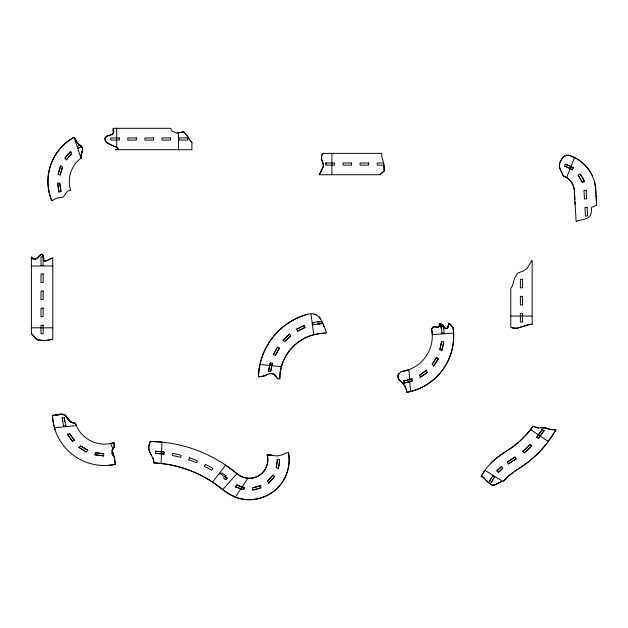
<?xml version="1.0" encoding="UTF-8"?>
<svg xmlns="http://www.w3.org/2000/svg" width="628" height="628" viewBox="0 0 628 628"><rect width="100%" height="100%" fill="white"/><g stroke="black" fill="none" stroke-linecap="round" stroke-linejoin="round"><path stroke-width="0.94" d="M108.055 143.223C104.185 141.685 103.824 135.907 108.62 135.483A16.783 16.783 0 0 1 110.497 135.036L113.158 133.874L112.954 129.423L113.558 128.316L170.69 128.316L171.334 129.8A5.762 5.762 0 0 0 172.614 131.299L176.609 132.971L183.823 131.943L186.877 135.083L188.769 138.435A16.878 16.823 78.9 0 0 189.844 140.115L191.917 142.532L191.917 149.684L115.709 149.684L118.543 148.679L116.69 147.305L116.69 128.316M325.916 164.057L325.916 162.99L334.465 162.99L334.465 165.125L325.916 165.125L325.916 162.99M260.785 485.475L260.777 487.807A30.12 30.12 0 0 1 259.741 488.207L253.304 489.801A30.066 30.066 0 0 1 252.205 489.934L252.888 487.705A28.103 28.103 0 0 0 256.93 486.873A28.276 28.276 0 0 0 257.912 486.582A28.174 28.174 0 0 0 258.885 486.245A28.103 28.103 0 0 0 259.843 485.876A27.985 27.985 0 0 0 260.785 485.475L252.888 487.705M277.427 459.672L276.304 467.648L278.267 468.551L279.546 460.787A30.183 30.183 0 0 0 279.562 459.665L277.427 459.672L276.304 467.648M450.92 325.155L450.504 324.605A10.904 10.904 0 0 0 449.829 323.852L448.777 323.169L448.588 325.265A5.558 5.558 0 0 1 448.282 326.45A7.434 7.434 0 0 1 447.835 327.408C444.844 331.945 442.928 322.659 439.419 323.758C440.361 330.877 433.218 323.546 431.609 329.237L431.805 330.281A33.99 32.499 -89.9 0 1 432.354 334.661M448.714 323.279L448.266 326.497A7.167 7.167 0 0 1 447.795 327.486L445.911 328.821L443.839 326.85M155.563 453.377L155.595 451.242L164.151 452.019L164.034 454.162L155.563 453.377L164.041 453.895M279.562 459.665L279.546 460.787A30.144 30.144 0 0 1 279.491 461.91A30.301 30.301 0 0 1 279.248 464.155A30.38 30.38 0 0 1 279.067 465.262A30.301 30.301 0 0 1 278.573 467.468A29.979 29.979 0 0 1 278.267 468.551M265.385 349.066A67.157 67.157 0 0 0 260.487 362.238L258.979 370.057L258.43 376.737C265.613 377.404 273.266 368.016 277.552 378.825L279.774 378.825L279.86 376.101A45.624 45.624 0 0 1 284.751 358.093A45.404 45.404 0 0 1 293.001 346.711A45.514 45.514 0 0 1 297.507 342.731A45.915 45.915 0 0 1 312.179 335.179L313.364 334.826A40.899 40.899 0 0 1 317.116 333.986L325.265 333.013M279.774 378.825L280.033 374.013A44.588 43.638 -71.6 0 1 280.426 370.96A43.756 42.837 -71.6 0 1 281.399 366.666L281.886 365.119A45.663 45.663 0 0 1 293.99 345.738A45.098 45.098 0 0 1 299.478 341.287A45.711 45.711 0 0 1 312.092 335.195L318.396 333.782M439.168 325.328C439.286 329.865 433.022 324.095 432.017 328.632M103.636 455.881L103.691 453.746L95.55 452.764L94.844 454.79L103.636 455.881L94.844 454.79M448.667 323.946L447.411 328.067M222.744 489.589L236.96 473.622A18.534 18.534 0 0 0 267.128 454.758L275.794 455.865A8.219 8.219 0 0 0 277.654 455.865L281.964 454.892A15.221 15.221 0 0 0 284.131 454.036L285.716 452.882L288.582 452.882A39.894 39.894 0 0 1 222.744 489.581L212.554 482.061A117.271 117.271 0 0 0 161.09 463.488L161.969 442.096L150.171 441.421L148.812 446.131L148.789 448.769A16.218 16.218 0 0 0 149.354 451.304L153.232 458.864L153.939 462.922A117.185 117.185 0 0 1 222.736 489.589L225.405 491.763M43.41 258.477C43.214 246.082 36.055 265.385 31.4 257.142L31.4 333.601L37.233 339.748L44.352 340.69L52.768 339.128L52.768 257.975C49.502 257.763 46.315 263.344 43.654 260.118C44.156 256.734 42.476 251.569 39.022 256.13A41.056 41.056 0 0 0 38.033 257.213L37.735 257.559M439.105 324.464C440.126 322.172 442.889 325.492 443.768 326.764M441.578 341.616L439.843 349.678L441.79 350.62L442.936 346.358L443.682 342.009L441.578 341.616L439.843 349.678M565.169 164.536L565.2 164.269A28.276 28.134 32.6 0 1 570.993 166.546L571.284 166.71A28.747 28.747 0 0 1 573.325 167.935L572.289 169.811A27.263 27.263 0 0 0 570.2 168.555A26.133 25.968 32.9 0 0 564.917 166.412L564.957 166.137M572.289 169.811L570.2 168.555A26.29 26.125 32.6 0 0 565.592 166.616L564.925 166.404L565.2 164.269A28.354 28.354 0 0 1 565.734 164.418M595.941 193.793L595.634 188.533A38.002 38.002 0 0 0 569.808 155.626C565.412 153.782 561.738 158.107 560.215 161.749C557.79 166.93 561.51 171.24 563.269 175.958C569.196 178.038 573.804 183.698 574.259 190.017M443.682 342.009L441.79 350.62M268.776 371.384L270.276 362.898L272.411 363.212L270.652 371.446L268.509 371.368A57.329 57.329 0 0 1 268.58 370.834M559.705 164.458L559.823 163.806M60.233 175.071L62.447 167.15L60.681 165.839L59.056 170.541L58.192 174.325L60.233 175.071L62.447 167.15M58.192 174.325L60.681 165.839M448.667 323.546C449.31 322.368 450.849 325.241 451.351 325.83A8.878 8.878 0 0 0 452.011 326.796L453.016 327.667A57.454 57.03 89.8 0 1 453.565 333.076L453.659 335.674A57.211 57.211 0 0 1 444.404 367.325A57.03 57.03 0 0 1 410.602 391.511M559.352 165.886L559.446 167.637L560.702 170.172M150.061 442.395L148.812 446.131L148.789 448.769A16.132 16.093 -89.1 0 0 149.37 451.336L151.183 455.057M271.751 365.653L272.411 363.212M560.027 162.558L562.295 158.358M270.276 362.898L269.608 365.433A56.74 55.452 -74.3 0 0 269.043 368.479M82.213 151.136L81.31 153.884L81.514 157.809A29.076 29.076 0 0 0 70.634 190.213C64.778 190.206 65.767 198.621 59.503 197.608A76.773 76.773 0 0 0 57.509 198.016L56.269 198.417A20.512 20.512 0 0 0 54.652 199.202L51.771 200.772A50.397 50.397 0 0 1 74.033 137.312M81.985 151.584L81.263 155.249A17.215 17.215 0 0 0 81.342 156.608L81.522 157.816L81.004 158.193L74.041 137.32L77.809 143.655L80.855 145.79A10.7 10.7 0 0 1 81.687 146.599A38.339 37.978 -36.2 0 0 78.304 148.396M562.657 157.754C564.376 155.768 567.414 154.394 569.941 155.666A37.107 37.005 30.3 0 1 573.356 157.016L574.51 157.557L566.644 177.606M75.894 140.099L77.817 143.663L82.127 147.109L82.449 150.673M81.891 151.788L81.263 155.132A17.388 17.388 0 0 0 81.35 156.608L81.499 152.839L82.763 149.982M273.329 354.734L277.6 347.088L279.468 348.148L275.378 355.393L273.329 354.734L277.6 347.088M275.378 355.393L279.468 348.148M321.56 170.502L319.236 174.741L379.72 174.741L384.21 171.067L384.069 168.28A27.412 27.412 0 0 1 384.006 167.158C384.642 162.236 381.023 158.036 381.698 153.373L323.114 153.373L321.842 155.03L321.52 157.832A40.42 40.42 0 0 0 321.693 159.536L323.232 164.002A10.401 10.393 -90 0 1 323.239 166.31L319.291 174.647M82.449 150.673L82.103 151.356M481.472 476.024L481.197 476.542L483.081 477.233L489.055 483.152L492.266 485.201L494.346 485.13L502.557 481.26L484.981 470.341A56.261 54.997 -52.7 0 0 481.401 475.985M436.68 357.308L432.166 364.256L433.469 366.046L436.374 362.042L438.336 358.729L436.68 357.308L432.166 364.256M438.336 358.729L433.469 366.046M496.536 458.142L498.71 456.493A156.945 156.945 0 0 1 506.663 450.998L508.994 449.499A86.845 86.845 0 0 0 511.278 447.937A88.995 88.995 0 0 0 532.929 426.255C538.008 429.458 543.895 426.341 549.076 429.105A28.323 28.276 27 0 0 551.054 429.576L555.937 429.819L550.74 438.061M555.937 429.819L554.54 432.205A112.067 112.067 0 0 1 542.09 448.981M322.046 169.584C324.448 166.436 322.816 162.715 321.693 159.52A40.624 40.569 -89.8 0 1 321.52 157.832L321.615 155.72L322.863 153.64M244.323 488.042L244.614 487.548A28.103 28.103 0 0 1 242.173 487.014L236.662 484.949L235.28 486.645L243.46 489.51L244.614 487.548L242.149 487.022A28.001 27.805 11.1 0 1 236.67 484.934A28.103 28.103 0 0 0 237.643 485.405M243.75 489.016L244.033 488.529M272.968 474.996L267.654 481.111L268.415 483.262L272.042 479.761L274.436 476.652L272.968 474.996L267.654 481.111M543.809 431.153L544.138 430.667L542.294 429.576L536.72 437.19L538.447 438.446L544.138 430.667M541.98 430.054L542.294 429.576M66.309 159.85L71.671 153.507L70.666 151.521L67.259 155.077L64.912 158.115L66.309 159.85L71.671 153.507M274.436 476.652L268.415 483.262M494.471 477.241L492.862 475.82M532.929 426.247L530.534 429.505A88.933 88.933 0 0 1 507.824 450.252A161.506 161.506 0 0 0 499.849 455.661L495.468 458.997A52.752 52.752 0 0 0 492.399 461.706L491.426 462.655A57.383 57.383 0 0 0 481.197 476.534L483.748 477.775L488.113 482.296M64.912 158.115L70.666 151.521M87.763 450.143L86.476 451.901L83.053 450.111L78.916 447.356L80.651 445.982L87.763 450.143L80.651 445.982M212.554 482.061L225.664 465.12L237.572 474.148M218.944 474.76L220.263 473.072L221.174 473.7M538.447 438.446L540.276 436.107M536.72 437.19L538.51 434.914M431.601 329.245A35.725 35.725 0 0 1 401.111 371.611L397.995 375.042L398.325 378.739L404.597 385.616L406.395 389.556L406.771 392.351L410.602 391.519L408.891 369.711M398.835 373.621C395.153 378.551 401.716 381.431 404.032 384.807M235.453 486.433L235.28 486.645A30.034 29.806 12.9 0 0 240.909 488.859A29.916 29.916 0 0 0 243.46 489.51M37.46 257.896C35.788 260.447 33.001 258.603 31.4 257.142M496.222 484.243L497.878 483.222A15.519 15.519 0 0 1 500.602 481.911L503.695 480.922L507.487 476.911L513.084 472.35M503.695 480.922L508.688 475.875L517.158 469.611M113.558 128.316L113.087 128.858C117.915 138.113 96.649 133.882 108.094 143.247A24.712 24.712 0 0 0 109.351 144.071L111.666 145.217M223.278 477.814A126.762 126.762 0 0 1 225.821 479.737L227.226 478.12L225.578 476.864M283.008 340.164L289.406 334.151L290.623 335.917L284.586 341.608L283.008 340.164L289.406 334.151M284.586 341.608L290.623 335.917M496.858 470.882L501.552 466.463L502.777 468.229L498.412 472.358L496.858 470.882L501.552 466.463M498.412 472.358L502.777 468.229M108.825 465.324A52.045 52.045 0 0 0 115.214 464.359L114.186 456.564L111.957 450.99A0.879 0.879 0 0 1 112.231 449.993L114.202 447.372L113.982 442.599A30.584 30.584 0 0 1 75.462 423.413L74.151 423.209A15.959 15.951 -1.4 0 1 73.288 423.013L70.077 421.364A11.767 11.759 14.5 0 1 69.104 420.462L68.884 420.226A12.921 12.921 0 0 1 68.271 419.488L65.336 415.218A5.801 5.801 0 0 0 64.331 414.715L61.089 414.315L52.469 415.359L53.176 422.244L55.083 429.89M524.184 452.866L531.728 445.966L530.181 444.498L522.857 451.187L524.184 452.866L524.513 452.6A99.985 99.985 0 0 0 531.728 445.966L530.95 445.228M530.181 444.498L529.294 445.385A97.772 97.772 0 0 1 523.179 450.928L522.857 451.187M491.088 462.993L495.304 459.131M112.231 449.993L114.202 447.372L113.982 442.599A29.202 28.087 -9.1 0 1 110.756 443.494M379.72 174.741L380.992 173.587M381.141 173.454L384.289 170.957L383.841 165.125L377.208 165.125L377.208 162.99L383.59 162.99M426.443 370.277L419.685 375.183L420.218 377.342L424.34 374.681L427.354 372.318L426.443 370.277L419.685 375.183M427.354 372.318L420.218 377.342M267.756 374.021L265.118 375.842L261.303 376.462M508.39 463.943L516.114 458.88L515.015 457.043L510.054 460.222L507.4 462.043L508.39 463.943L516.114 458.88M507.4 462.043L515.015 457.043M578.215 175.228L579.974 174.003A28.142 28.142 0 0 1 580.657 174.898A28.409 28.409 0 0 1 581.3 175.824L582.486 177.732A28.621 28.621 0 0 1 583.012 178.721L584.362 181.775L582.25 182.246L578.215 175.228L582.25 182.246M514.159 471.565L519.215 468.339A115.222 115.222 0 0 0 521.271 466.989A109.869 109.869 0 0 0 548.252 441.515M518.178 468.983L519.662 468.048A110.19 110.19 0 0 0 542.113 449.004M297.468 331.184L304.98 327.51L304.478 325.414L299.996 327.392L296.62 329.198L297.468 331.184L304.98 327.51M296.62 329.198L304.478 325.414M563.041 175.283L563.269 175.958L566.825 177.732A16.116 16.116 0 0 1 569.596 179.993L571.511 182.324A16.595 16.595 0 0 1 573.6 186.602L574.282 189.813L576.143 221.668A33.622 33.622 0 0 1 578.694 220.452C587.251 218.991 592.165 217.83 591.411 207.57L594.378 206.149A23.165 23.165 0 0 0 595.972 205.474L596.6 205.168L595.76 190.488M595.972 205.474L596.6 205.168M74.512 440.432L72.487 441.366L70.1 438.36L67.455 434.215L69.614 433.697L74.512 440.432L69.614 433.697M272.945 455.331L270.44 454.845L267.45 456.14L267.606 457.011A18.55 18.55 0 0 1 247.832 478.261L235.327 497.172A39.894 39.894 0 0 0 288.511 452.898M495.327 484.738L492.266 485.201L489.055 483.152M259.741 488.207L260.777 487.807M440.566 325.233L442.575 324.464A47.477 47.477 0 0 1 443.36 328.271M412.337 380.961L403.977 383.08L403.922 380.921L412.094 378.778L412.337 380.961L409.849 381.761M50.664 339.764L47.877 340.282M118.08 149.087L116.447 149.495M58.922 191.94L60.979 191.352L59.738 183.25L57.595 183.164L58.922 191.94L57.595 183.164M52.768 257.975L45.004 261.24A1.703 1.703 0 0 1 43.866 260.502L43.41 259.066M177.332 132.948L183.753 131.904L187.953 136.888M58.891 414.739L57.156 415.147A10.142 10.127 -0.3 0 1 56.222 415.265L52.948 415.367M58.953 414.723L60.28 414.417A8.125 8.125 0 0 1 61.152 414.307C67.612 413.224 67.384 422.283 73.264 423.005A15.849 15.849 0 0 0 74.151 423.209L75.446 423.413L76.294 425.603L54.424 427.762M51.323 339.465L52.045 339.293M57.156 415.147L54.691 415.328C64.205 412.046 65.799 416.011 71.066 422.095L70.046 421.333A11.744 11.744 0 0 1 69.104 420.462L67.895 418.986M313.294 322.761L312.744 322.878L313.027 325.006M112.859 452.851L114.751 458.974L115.214 464.359A51.991 51.991 0 0 1 52.454 415.289M112.679 452.317L113.001 452.819L111.87 453.055L112.467 455.112L113.715 454.853L112.388 454.86M111.87 453.055L113.001 452.819M541.799 427.896L545.936 428.06A27.122 27.122 0 0 0 547.742 428.712L549.076 429.105A28.323 28.323 0 0 0 551.046 429.568L555.003 429.921M259.89 376.533L258.43 376.737A66.976 66.976 0 0 1 307.202 314.385C320.296 310.475 322.886 324.017 326.639 332.871L324.974 333.036M59.966 414.472C63.247 413.577 66.662 415.281 67.604 418.562M319.77 333.586L323.883 333.146M252.205 489.934L253.304 489.801M319.118 321.819L319.66 321.756M319.33 323.938L320.924 323.781M320.908 323.781L321.434 323.726L321.222 321.599L319.628 321.764A57.69 57.69 0 0 0 317.501 322.015M443.949 333.178L441.822 333.382L441.782 332.848M66.191 426.051L64.009 426.247L63.844 425.713M45.836 340.627L38.449 340.164L36.707 339.277M432.26 334.661L453.573 333.076M532.144 324.213L528.768 324.652L517.496 328.099A27.75 27.695 0.2 0 1 515.659 328.256L513.021 328.138L510.776 327.259L510.776 288.519L512.409 286.03L513.916 280.308A36.032 36.032 0 0 1 514.897 277.67L517.433 273.219L523.375 270.958L526.853 268.533L532.144 260.282L532.144 324.213L528.729 324.668L517.441 328.099A28.025 28.025 0 0 1 515.612 328.256L511.569 327.612M53.411 415.359L53.827 415.351M31.4 265.989L52.768 265.989M510.776 316.041L532.144 316.041M31.4 327.808L52.768 327.808M269.938 373.393L273.494 374.084L277.301 378.37M103.691 453.746L95.55 452.764M155.595 451.242L164.151 452.019M161.09 463.495L153.939 462.922L153.703 460.355A15.315 15.292 86.9 0 0 152.949 458.165L152.628 457.474M313.929 314.251L316.536 314.879M259.968 364.428L281.423 366.666M270.44 454.845L267.12 454.758A17.364 16.587 82.2 0 1 267.45 456.148M533.203 426.302L533.871 426.443A6.107 6.107 0 0 1 535.621 427.111L538.172 428.053M490.845 478.944A47.092 47.092 0 0 0 489.385 481.605L491.394 482.359A44.769 44.769 0 0 1 492.792 479.839M112.129 145.406L116.69 147.305M116.887 147.392L109.351 144.071A24.547 24.461 9.2 0 1 108.071 143.208M86.476 451.901L78.916 447.356M574.51 157.557L577.108 158.963A38.41 38.41 0 0 1 583.208 163.453L585.398 165.596A38.708 38.708 0 0 1 590.752 172.826A36.997 36.997 0 0 1 592.094 175.385M570.985 166.553L573.325 167.927M406.763 392.319A57.085 57.085 0 0 0 453.51 340.541A57.698 57.698 0 0 0 453.016 327.667L451.045 325.351M530.534 429.505L548.252 441.515M452.403 327.227L453.016 327.667M82.127 147.109L80.007 145.131A40.742 40.742 0 0 0 79.356 145.382M225.028 479.125L225.821 479.737M31.847 334.033L36.102 338.892M445.566 328.672L442.858 325.634M449.044 323.192L452.019 326.796M318.93 316.449L320.829 319.055M191.917 142.532L189.421 139.494A16.085 16.085 0 0 1 188.714 138.341L188.149 137.281M72.487 441.366L67.455 434.215M579.974 174.003L581.3 175.824A28.582 28.582 0 0 1 582.486 177.74L583.012 178.721M404.613 385.639L405.099 386.463M75.368 139.22L74.159 137.257A50.358 50.358 0 0 0 51.779 200.772M561.197 171.193L561.722 172.284M111.965 450.99L112.279 451.65M562.264 173.344L562.947 175.016M324.134 327.133L323.239 324.88M110.748 443.47L113.009 449.255M322.423 322.611L323.004 324.213M406.088 388.661L406.771 392.351M78.319 148.42L77.644 146.332A40.349 39.98 -35.7 0 1 79.921 145.052M60.979 191.352L59.738 183.25M81.522 157.816L81.381 156.914M310.978 314.236L313.757 334.732M595.721 189.648L595.603 188.212A38.598 38.598 0 0 0 594.418 181.688M596.019 195.175L596.262 199.327M574.848 199.17L574.691 196.415M575.013 201.933L575.17 204.697M596.349 200.709L596.506 203.472M574.455 192.247L574.612 195.033M331.89 153.373L331.89 174.741M178.509 132.712L178.509 149.684M543.864 430.494A94.946 89.498 -51.9 0 1 542.058 433.139M542.043 429.411A92.771 87.433 -51.8 0 1 540.261 432.009M542.16 433.21A96.633 92.34 -51.4 0 1 540.119 435.989M540.378 432.095A94.475 90.189 -51.3 0 1 538.384 434.812M491.465 482.39A43.049 41.236 -51.4 0 1 494.534 477.288M489.353 481.59A45.467 43.811 -51.7 0 1 492.831 475.804M550.56 437.936A110.426 105.826 -51.8 0 1 548.071 441.382M583.922 180.683A28.142 28.142 0 0 1 584.33 181.72M582.972 178.682A28.354 28.354 0 0 1 583.914 180.699M565.184 164.34A28.676 28.441 29.1 0 1 570.954 166.616M564.925 166.404A26.29 26.29 0 0 1 565.42 166.553M403.914 380.851A44.706 43.952 -19.2 0 0 409.66 379.516A45.349 45.349 0 0 0 412.094 378.778M409.825 381.667A46.786 45.954 -18.4 0 1 403.961 382.978M404.448 380.835A45.349 45.349 0 0 1 403.922 380.921M440.558 325.249A45.349 45.349 0 0 1 441.288 328.782M404.51 382.994A47.477 47.477 0 0 1 403.977 383.08M440.785 325.178A44.564 43.929 -89.4 0 1 442.01 332.832M442.764 324.409A46.786 46.236 -89.4 0 1 444.145 333.17M408.867 369.649A35.262 34.728 -22.5 0 1 401.104 371.548M307.194 314.377A66.882 66.882 0 0 0 291.894 320.822A67.078 67.078 0 0 0 265.369 349.058M270.707 371.454A53.851 52.595 -74.1 0 1 271.806 365.669M268.47 371.368A55.876 54.573 -74.4 0 1 268.933 368.455M270.652 371.446A55.201 55.201 0 0 1 270.723 370.92M313.254 322.572A56.143 55.036 -16 0 1 319.095 321.622M312.987 324.849A54.102 53.105 -16.4 0 1 319.314 323.781M317.721 324.142A55.539 55.539 0 0 1 319.84 323.891M221.77 472.845A116.023 105.323 32.6 0 1 226.221 476.04M219.879 473.386A113.801 103.62 32.4 0 1 226.056 477.822M224.651 476.173A128.968 128.968 0 0 1 227.226 478.12M150.171 441.437A138.505 138.505 0 0 1 236.952 473.622M247.84 478.183A18.495 18.314 9.5 0 1 237.619 474.085M235.484 496.756A39.431 38.544 23.8 0 1 225.672 491.41M259.811 488.113A30.183 30.183 0 0 1 258.76 488.474M254.387 489.652A30.301 30.301 0 0 0 256.546 489.196A30.301 30.301 0 0 0 258.689 488.576M235.736 486.896A30.301 30.301 0 0 1 235.257 486.653M254.426 489.628A30.12 30.12 0 0 1 253.335 489.793M63.679 425.76A41.809 41.362 68 0 1 62.109 417.824M66.058 426.09A39.713 39.313 67.1 0 1 64.284 417.801M64.982 421.459A40.2 40.2 0 0 1 64.417 417.785L62.274 417.808A42.327 42.327 0 0 0 62.824 421.537M80.847 145.79A10.692 10.676 25.7 0 1 81.687 146.599A38.661 38.661 0 0 0 81.255 146.811M115.709 149.676A14.868 14.852 -0.4 0 1 116.447 149.488M172.661 453.377L172.394 455.496A126.785 126.785 0 0 1 180.636 457.396L181.084 455.3A128.952 128.952 0 0 0 172.661 453.377M189.366 457.788L188.722 459.829A126.785 126.785 0 0 1 196.619 462.789L197.467 460.826A128.952 128.952 0 0 0 189.366 457.788M205.34 464.406L204.312 466.274A126.785 126.785 0 0 1 211.762 470.27L212.955 468.496A128.952 128.952 0 0 0 205.348 464.406M586.112 190.284L583.977 190.402L584.472 198.935L586.607 198.817L586.112 190.284M587.094 207.35L584.958 207.468L585.453 216.001L587.58 215.883L587.094 207.35M119.273 137.932L110.724 137.932L110.724 140.068L119.273 140.068L119.273 137.932M136.37 137.932L127.822 137.932L127.822 140.068L136.37 140.068L136.37 137.932M153.46 137.932L144.911 137.932L144.911 140.068L153.46 140.068L153.46 137.932M170.557 137.932L162.008 137.932L162.008 140.068L170.557 140.068L170.557 137.932M187.654 137.932L179.106 137.932L179.106 140.068L187.654 140.068L187.654 137.932M351.562 162.99L343.014 162.99L343.014 165.125L351.562 165.125L351.562 162.99M368.66 162.99L360.111 162.99L360.111 165.125L368.66 165.125L368.66 162.99M43.151 256.844L41.016 256.844L41.016 265.393L43.151 265.393L43.151 256.844M43.151 273.941L41.016 273.941L41.016 282.49L43.151 282.49L43.151 273.941M522.527 279.272L520.392 279.272L520.392 287.82L522.527 287.82L522.527 279.272M43.151 291.039L41.016 291.039L41.016 299.587L43.151 299.587L43.151 291.039M522.527 296.369L520.392 296.369L520.392 304.918L522.527 304.918L522.527 296.369M43.151 308.136L41.016 308.136L41.016 316.677L43.151 316.677L43.151 308.136M522.527 313.458L520.392 313.458L520.392 322.007L522.527 322.007L522.527 313.458M43.151 325.226L41.016 325.226L41.016 333.774L43.151 333.774L43.151 325.226M74.214 423.225L72.997 422.934L74.151 423.209A18.055 18.055 0 0 0 75.446 423.413A18.157 18.149 -2.1 0 1 74.214 423.225"/></g></svg>
